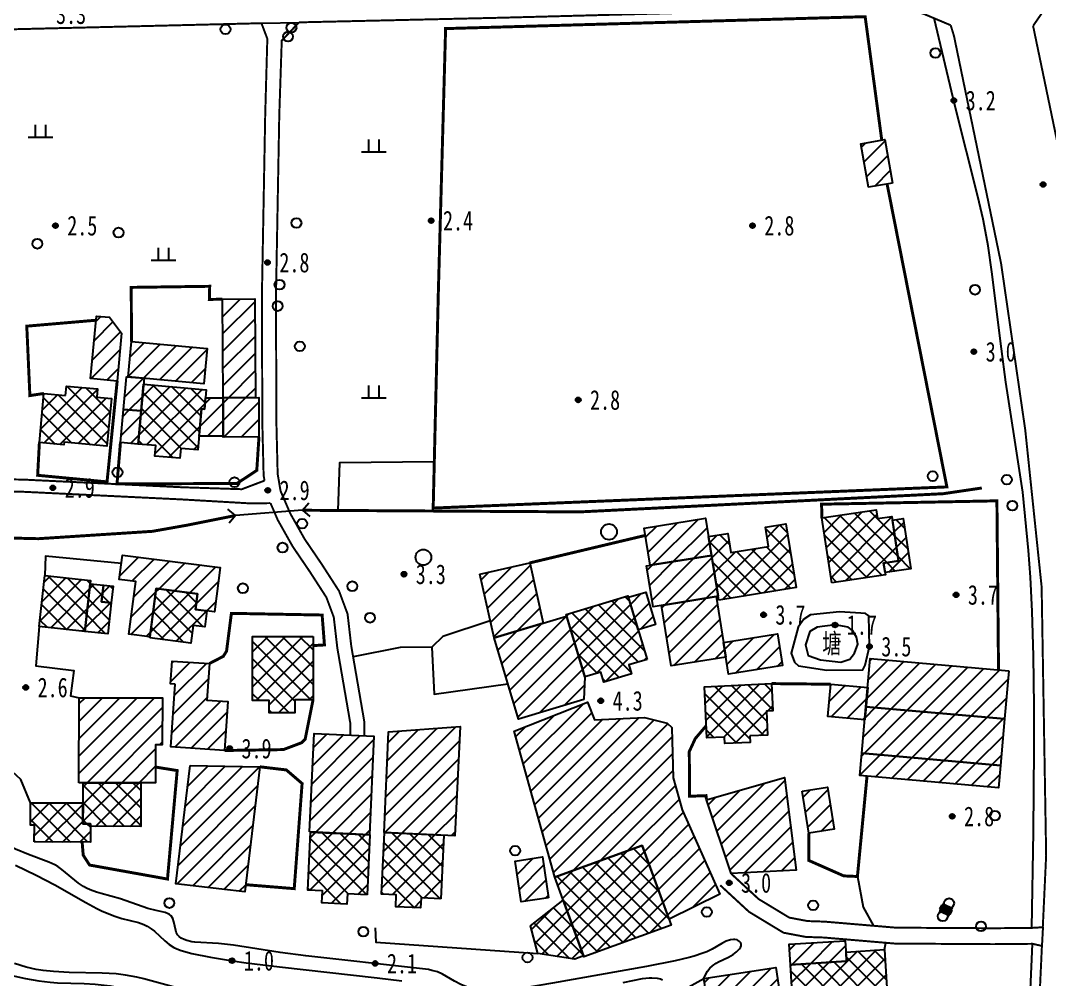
# Model space of a CAD drawing. Header units: metres. Extents: x 494039 to 619385, y 3351420 to 3402703.
# Drawn here: x 588148 to 588357.1, y 3393330.7 to 3393525.6 of the extents above; entities that cross this region are included whole.
import ezdxf
from ezdxf.enums import TextEntityAlignment as Align

# ---------------------------------------------------------------- set-up
doc = ezdxf.new("R2010")
doc.units = ezdxf.units.M
for name, pattern in [('2180', [0]), ('2430', [0]), ('2450', [0]), ('4410a', [0]), ('8521', [0]), ('9610', [0])]:
    doc.linetypes.add(name, pattern=pattern)
for name, color, linetype in [('210100', 130, 'Continuous'), ('220200', 130, 'Continuous'), ('220900', 130, '2180'), ('230102', 141, 'Continuous'), ('310300', 8, 'Continuous'), ('310500', 8, 'Continuous'), ('380201', 8, '2430'), ('380202', 8, '2450'), ('420500', 8, 'Continuous'), ('440100', 8, 'Continuous'), ('510301', 8, 'Continuous'), ('510402', 8, 'Continuous'), ('720100', 8, 'Continuous'), ('760201', 8, '8521'), ('810100', 8, '9610'), ('810302', 8, 'Continuous'), ('810501', 8, 'Continuous')]:
    doc.layers.add(name, color=color, linetype=linetype)
pattern_1 = [(45, (0, 0), (-1.767766953, 1.767766953), []), (135, (0, 0), (-1.767766953, -1.767766953), [])]
pattern_2 = [(45, (0, 0), (-1.767766953, 1.767766953), [])]

# ---------------------------------------------------------------- blocks, each defined once
blk = doc.blocks.new('gc170')
at = {"linetype": 'Continuous'}
blk.add_circle((0, 0), 0.5, dxfattribs=at)
blk = doc.blocks.new('p_point')
for radius in [0.25, 0.2, 0.15, 0.1, 0.05]:
    blk.add_circle((0, 0), radius)
blk.add_point((0, 0))
blk = doc.blocks.new('v1')
blk.add_circle((0, 0), 0.8)
blk = doc.blocks.new('vm')
at = {"linetype": 'Continuous'}
for p, q in [((-0.5, 0), (-0.5, 1.3)), ((0.5, 1.3), (0.5, 0)), ((1.25, 0), (-1.25, 0))]:
    blk.add_line(p, q, dxfattribs=at)
blk = doc.blocks.new('1-3&1-4')
at = {"layer": '310300', "linetype": 'Continuous'}
h = blk.add_hatch(dxfattribs=at)
h.set_pattern_fill('ANSI31', color=8, scale=20, style=0)
h.set_pattern_definition(pattern_2)
h.paths.add_polyline_path([(588325.2014, 3393492.6193), (588320.3168, 3393491.7472), (588318.7413, 3393500.5712), (588323.6259, 3393501.4433)])
h = blk.add_hatch(dxfattribs=at)
h.set_pattern_fill('ANSI31', color=8, scale=20, style=0)
h.set_pattern_definition(pattern_2)
h.paths.add_polyline_path([(588189.1118, 3393448.9751), (588188.9816, 3393469.0084), (588195.5635, 3393469.0512), (588195.6937, 3393449.0178)])
h = blk.add_hatch(dxfattribs=at)
h.set_pattern_fill('ANSI31', color=8, scale=20, style=0)
h.set_pattern_definition(pattern_2)
h.paths.add_polyline_path([(588167.5885, 3393452.3773), (588162.1892, 3393452.8807), (588163.3729, 3393465.5754), (588166.0104, 3393465.3294), (588168.4976, 3393462.1266)])
h = blk.add_hatch(dxfattribs=at)
h.set_pattern_fill('ANSI31', color=8, scale=20, style=0)
h.set_pattern_definition(pattern_2)
h.paths.add_polyline_path([(588169.8531, 3393453.2216), (588170.4977, 3393460.3764), (588185.8824, 3393458.9904), (588185.2378, 3393451.8356)])
h = blk.add_hatch(dxfattribs=at)
h.set_pattern_fill('ANSI31', color=8, scale=20, style=0)
h.set_pattern_definition(pattern_2)
h.paths.add_polyline_path([(588172.4592, 3393446.2892), (588168.862, 3393446.6133), (588169.4605, 3393453.2569), (588173.0577, 3393452.9329)])
h = blk.add_hatch(dxfattribs=at)
h.set_pattern_fill('ANSI31', color=8, scale=20, style=0)
h.set_pattern_definition(pattern_2)
h.paths.add_polyline_path([(588189.1625, 3393441.1798), (588184.2457, 3393441.1478), (588184.7461, 3393446.7021), (588185.3209, 3393446.6504), (588185.5282, 3393448.9518), (588189.1118, 3393448.9751)])
h = blk.add_hatch(dxfattribs=at)
h.set_pattern_fill('ANSI31', color=8, scale=20, style=0)
h.set_pattern_definition(pattern_2)
h.paths.add_polyline_path([(588196.4171, 3393441.0109), (588189.1639, 3393440.9637), (588189.1118, 3393448.9751), (588196.365, 3393449.0222)])
h = blk.add_hatch(dxfattribs=at)
h.set_pattern_fill('ANSI31', color=8, scale=20, style=0)
h.set_pattern_definition(pattern_2)
h.paths.add_polyline_path([(588171.853, 3393439.5602), (588168.2558, 3393439.8843), (588168.862, 3393446.6133), (588172.4592, 3393446.2892)])
h = blk.add_hatch(dxfattribs=at)
h.set_pattern_fill('ANSI31', color=8, scale=20, style=0)
h.set_pattern_definition(pattern_2)
h.paths.add_polyline_path([(588275.9409, 3393414.9163), (588274.725, 3393422.4947), (588287.2106, 3393424.4978), (588288.4264, 3393416.9194)])
h = blk.add_hatch(dxfattribs=at)
h.set_pattern_fill('ANSI31', color=8, scale=20, style=0)
h.set_pattern_definition(pattern_2)
h.paths.add_polyline_path([(588174.2468, 3393400.3684), (588169.9859, 3393400.9145), (588171.3551, 3393411.5958), (588168.0249, 3393412.0226), (588168.6637, 3393417.0056), (588188.5175, 3393414.4607), (588187.3647, 3393405.4673), (588183.5297, 3393405.9589), (588183.9336, 3393409.1096), (588175.5057, 3393410.1899)])
h = blk.add_hatch(dxfattribs=at)
h.set_pattern_fill('ANSI31', color=8, scale=20, style=0)
h.set_pattern_definition(pattern_2)
h.paths.add_polyline_path([(588289.7579, 3393408.6203), (588276.5508, 3393406.5014), (588275.2193, 3393414.8006), (588288.4264, 3393416.9194)])
h = blk.add_hatch(dxfattribs=at)
h.set_pattern_fill('ANSI31', color=8, scale=20, style=0)
h.set_pattern_definition(pattern_2)
h.paths.add_polyline_path([(588241.3209, 3393413.1442), (588251.4533, 3393415.4028), (588254.1829, 3393403.1577), (588244.2165, 3393400.1543)])
h = blk.add_hatch(dxfattribs=at)
h.set_pattern_fill('ANSI31', color=8, scale=20, style=0)
h.set_pattern_definition(pattern_2)
h.paths.add_polyline_path([(588271.5071, 3393408.4211), (588275.0431, 3393409.4866), (588277.0314, 3393402.8886), (588273.4954, 3393401.8231)])
h = blk.add_hatch(dxfattribs=at)
h.set_pattern_fill('ANSI31', color=8, scale=20, style=0)
h.set_pattern_definition(pattern_2)
h.paths.add_polyline_path([(588289.348, 3393408.5545), (588291.3195, 3393396.2659), (588280.2238, 3393394.4857), (588278.2523, 3393406.7744)])
h = blk.add_hatch(dxfattribs=at)
h.set_pattern_fill('ANSI31', color=8, scale=20, style=0)
h.set_pattern_definition(pattern_2)
h.paths.add_polyline_path([(588262.4401, 3393387.6624), (588249.1847, 3393383.6679), (588244.2165, 3393400.1543), (588258.942, 3393404.5919), (588262.6614, 3393392.2493)])
h = blk.add_hatch(dxfattribs=at)
h.set_pattern_fill('ANSI31', color=8, scale=20, style=0)
h.set_pattern_definition(pattern_2)
h.paths.add_polyline_path([(588290.8443, 3393399.2278), (588301.8047, 3393400.9862), (588302.8415, 3393394.5237), (588291.8811, 3393392.7653)])
h = blk.add_hatch(dxfattribs=at)
h.set_pattern_fill('ANSI31', color=8, scale=20, style=0)
h.set_pattern_definition(pattern_2)
h.paths.add_polyline_path([(588179.3553, 3393390.7335), (588178.4247, 3393390.7964), (588178.7404, 3393395.4662), (588186.3455, 3393394.952), (588185.8432, 3393387.5222), (588190.1006, 3393387.2344), (588189.4275, 3393377.2783), (588178.4957, 3393378.0173)])
h = blk.add_hatch(dxfattribs=at)
h.set_pattern_fill('ANSI31', color=8, scale=20, style=0)
h.set_pattern_definition(pattern_2)
h.paths.add_polyline_path([(588348.8486, 3393393.504), (588347.9928, 3393383.7197), (588319.8209, 3393386.1839), (588320.6767, 3393395.9682)])
h = blk.add_hatch(dxfattribs=at)
h.set_pattern_fill('ANSI31', color=8, scale=20, style=0)
h.set_pattern_definition(pattern_2)
h.paths.add_polyline_path([(588319.5898, 3393383.5413), (588312.0754, 3393384.1986), (588312.6481, 3393390.7458), (588320.1624, 3393390.0885)])
h = blk.add_hatch(dxfattribs=at)
h.set_pattern_fill('ANSI31', color=8, scale=20, style=0)
h.set_pattern_definition(pattern_2)
h.paths.add_polyline_path([(588159.8213, 3393370.7381), (588159.8656, 3393388.0066), (588176.7796, 3393387.9632), (588176.7552, 3393378.4257), (588175.4115, 3393378.4291), (588175.3916, 3393370.6981)])
h = blk.add_hatch(dxfattribs=at)
h.set_pattern_fill('ANSI31', color=8, scale=20, style=0)
h.set_pattern_definition(pattern_2)
h.paths.add_polyline_path([(588279.786, 3393343.0021), (588274.318, 3393357.9903), (588256.5805, 3393351.5193), (588248.2977, 3393381.2192), (588263.23, 3393387.0854), (588264.624, 3393383.5369), (588274.7695, 3393383.9703), (588279.4084, 3393382.8265), (588280.342, 3393381.9418), (588280.419, 3393379.2254), (588280.5926, 3393371.7059), (588282.4171, 3393365.227), (588290.1231, 3393348.0841)])
h = blk.add_hatch(dxfattribs=at)
h.set_pattern_fill('ANSI31', color=8, scale=20, style=0)
h.set_pattern_definition(pattern_2)
h.paths.add_polyline_path([(588347.9928, 3393383.7197), (588347.1636, 3393374.2397), (588318.9917, 3393376.7039), (588319.8209, 3393386.1839)])
h = blk.add_hatch(dxfattribs=at)
h.set_pattern_fill('ANSI31', color=8, scale=20, style=0)
h.set_pattern_definition(pattern_2)
h.paths.add_polyline_path([(588206.6883, 3393360.722), (588207.6068, 3393380.7262), (588219.7835, 3393380.1671), (588218.865, 3393360.163)])
h = blk.add_hatch(dxfattribs=at)
h.set_pattern_fill('ANSI31', color=8, scale=20, style=0)
h.set_pattern_definition(pattern_2)
h.paths.add_polyline_path([(588221.8355, 3393360.6043), (588222.7766, 3393381.1017), (588237.2854, 3393382.1309), (588236.2665, 3393359.9417)])
h = blk.add_hatch(dxfattribs=at)
h.set_pattern_fill('ANSI31', color=8, scale=20, style=0)
h.set_pattern_definition(pattern_2)
h.paths.add_polyline_path([(588347.1636, 3393374.2397), (588346.7671, 3393369.707), (588318.5952, 3393372.1713), (588318.9917, 3393376.7039)])
h = blk.add_hatch(dxfattribs=at)
h.set_pattern_fill('ANSI31', color=8, scale=20, style=0)
h.set_pattern_definition(pattern_2)
h.paths.add_polyline_path([(588182.3965, 3393374.2267), (588196.6154, 3393373.9615), (588193.5655, 3393348.5254), (588179.5168, 3393350.2099)])
h = blk.add_hatch(dxfattribs=at)
h.set_pattern_fill('ANSI31', color=8, scale=20, style=0)
h.set_pattern_definition(pattern_2)
h.paths.add_polyline_path([(588287.3992, 3393367.2793), (588303.2762, 3393371.8095), (588305.656, 3393352.9575), (588292.3935, 3393352.2529)])
h = blk.add_hatch(dxfattribs=at)
h.set_pattern_fill('ANSI31', color=8, scale=20, style=0)
h.set_pattern_definition(pattern_2)
h.paths.add_polyline_path([(588306.8493, 3393369.0386), (588311.989, 3393369.8414), (588313.3289, 3393361.2624), (588308.1892, 3393360.4596)])
h = blk.add_hatch(dxfattribs=at)
h.set_pattern_fill('ANSI31', color=8, scale=20, style=0)
h.set_pattern_definition(pattern_2)
h.paths.add_polyline_path([(588255.2859, 3393347.3449), (588249.7392, 3393346.5101), (588248.4896, 3393354.8132), (588254.0363, 3393355.648)])
h = blk.add_hatch(dxfattribs=at)
h.set_pattern_fill('ANSI31', color=8, scale=20, style=0)
h.set_pattern_definition(pattern_2)
h.paths.add_polyline_path([(588304.4568, 3393333.7458), (588304.1914, 3393337.8887), (588315.6214, 3393338.6209), (588315.8868, 3393334.478)])
h = blk.add_hatch(dxfattribs=at)
h.set_pattern_fill('ANSI31', color=8, scale=20, style=0)
h.set_pattern_definition(pattern_2)
h.paths.add_polyline_path([(588286.9783, 3393317.888), (588285.4481, 3393328.0749), (588287.2726, 3393328.3489), (588286.8811, 3393330.9551), (588301.5083, 3393333.1524), (588302.5795, 3393326.0215), (588292.8973, 3393324.5671), (588293.7479, 3393318.9049)])
at = {"layer": '310500', "linetype": 'Continuous'}
h = blk.add_hatch(dxfattribs=at)
h.set_pattern_fill('ANSI37', color=8, scale=20, style=0)
h.set_pattern_definition(pattern_1)
h.paths.add_polyline_path([(588157.1106, 3393449.4355), (588157.2898, 3393451.357), (588163.5845, 3393450.77), (588163.4263, 3393449.0734), (588166.4019, 3393448.796), (588165.4997, 3393439.1203), (588156.7904, 3393439.9324), (588156.7415, 3393439.409), (588151.7748, 3393439.8721), (588152.7048, 3393449.8464)])
h = blk.add_hatch(dxfattribs=at)
h.set_pattern_fill('ANSI37', color=8, scale=20, style=0)
h.set_pattern_definition(pattern_1)
h.paths.add_polyline_path([(588180.5423, 3393438.6832), (588180.3608, 3393436.6682), (588175.2263, 3393437.1307), (588175.4162, 3393439.2392), (588171.853, 3393439.5602), (588172.9513, 3393451.7515), (588185.6772, 3393450.605), (588185.3209, 3393446.6504), (588184.7461, 3393446.7021), (588183.9957, 3393438.3721)])
h = blk.add_hatch(dxfattribs=at)
h.set_pattern_fill('ANSI37', color=8, scale=20, style=0)
h.set_pattern_definition(pattern_1)
h.paths.add_polyline_path([(588312.8696, 3393411.3657), (588310.8739, 3393424.5454), (588321.9099, 3393426.2165), (588322.1803, 3393424.4304), (588325.0946, 3393424.8716), (588326.4622, 3393415.8401), (588323.4115, 3393415.3781), (588323.7692, 3393413.0162)])
h = blk.add_hatch(dxfattribs=at)
h.set_pattern_fill('ANSI37', color=8, scale=20, style=0)
h.set_pattern_definition(pattern_1)
h.paths.add_polyline_path([(588289.8802, 3393407.8579), (588287.8079, 3393420.7747), (588291.7538, 3393421.4077), (588292.3737, 3393417.5438), (588299.9946, 3393418.7664), (588299.3656, 3393422.6869), (588303.514, 3393423.3525), (588305.5954, 3393410.3791)])
h = blk.add_hatch(dxfattribs=at)
h.set_pattern_fill('ANSI37', color=8, scale=20, style=0)
h.set_pattern_definition(pattern_1)
h.paths.add_polyline_path([(588325.2158, 3393424.0714), (588327.3902, 3393424.4006), (588328.9316, 3393414.2211), (588323.7065, 3393413.4299), (588323.4115, 3393415.3781), (588326.4622, 3393415.8401)])
h = blk.add_hatch(dxfattribs=at)
h.set_pattern_fill('ANSI37', color=8, scale=20, style=0)
h.set_pattern_definition(pattern_1)
h.paths.add_polyline_path([(588152.8678, 3393412.8262), (588162.1573, 3393411.811), (588161.0284, 3393401.4809), (588151.7389, 3393402.4961)])
h = blk.add_hatch(dxfattribs=at)
h.set_pattern_fill('ANSI37', color=8, scale=20, style=0)
h.set_pattern_definition(pattern_1)
h.paths.add_polyline_path([(588162.0887, 3393411.1829), (588164.7891, 3393410.8878), (588164.42, 3393407.5107), (588166.3835, 3393407.2961), (588165.6923, 3393400.9712), (588161.0284, 3393401.4809)])
h = blk.add_hatch(dxfattribs=at)
h.set_pattern_fill('ANSI37', color=8, scale=20, style=0)
h.set_pattern_definition(pattern_1)
h.paths.add_polyline_path([(588164.7891, 3393410.8878), (588166.7526, 3393410.6732), (588166.3835, 3393407.2961), (588164.42, 3393407.5107)])
h = blk.add_hatch(dxfattribs=at)
h.set_pattern_fill('ANSI37', color=8, scale=20, style=0)
h.set_pattern_definition(pattern_1)
h.paths.add_polyline_path([(588174.2235, 3393400.1868), (588175.5057, 3393410.1899), (588183.9336, 3393409.1096), (588183.5297, 3393405.9589), (588185.8114, 3393405.6664), (588185.3912, 3393402.3883), (588183.0392, 3393402.6898), (588182.581, 3393399.1155)])
h = blk.add_hatch(dxfattribs=at)
h.set_pattern_fill('ANSI37', color=8, scale=20, style=0)
h.set_pattern_definition(pattern_1)
h.paths.add_polyline_path([(588275.3152, 3393395.7842), (588271.5925, 3393394.6623), (588272.133, 3393392.8686), (588266.5331, 3393391.1811), (588265.9156, 3393393.23), (588262.6614, 3393392.2493), (588258.8454, 3393404.9124), (588271.4223, 3393408.7025)])
h = blk.add_hatch(dxfattribs=at)
h.set_pattern_fill('ANSI37', color=8, scale=20, style=0)
h.set_pattern_definition(pattern_1)
h.paths.add_polyline_path([(588207.4027, 3393400.4711), (588207.4003, 3393387.5624), (588203.6745, 3393387.5631), (588203.674, 3393384.9109), (588198.4873, 3393384.9119), (588198.4878, 3393387.4321), (588195.111, 3393387.4328), (588195.1135, 3393400.4735)])
h = blk.add_hatch(dxfattribs=at)
h.set_pattern_fill('ANSI37', color=8, scale=20, style=0)
h.set_pattern_definition(pattern_1)
h.paths.add_polyline_path([(588296.1828, 3393380.2428), (588296.2464, 3393378.9213), (588291.1362, 3393378.6753), (588291.0726, 3393379.9968), (588287.4839, 3393379.8241), (588286.9837, 3393390.2189), (588300.6406, 3393390.8762), (588300.9063, 3393385.355), (588299.5771, 3393385.291), (588299.8116, 3393380.4174)])
h = blk.add_hatch(dxfattribs=at)
h.set_pattern_fill('ANSI37', color=8, scale=20, style=0)
h.set_pattern_definition(pattern_1)
h.paths.add_polyline_path([(588160.6533, 3393370.7359), (588172.3956, 3393370.7058), (588172.3728, 3393361.8398), (588162.1598, 3393361.866), (588162.1611, 3393362.3816), (588160.6319, 3393362.3855)])
h = blk.add_hatch(dxfattribs=at)
h.set_pattern_fill('ANSI37', color=8, scale=20, style=0)
h.set_pattern_definition(pattern_1)
h.paths.add_polyline_path([(588150.7476, 3393358.6865), (588150.7563, 3393362.0729), (588149.943, 3393362.075), (588149.9547, 3393366.6411), (588160.6427, 3393366.6137), (588160.6319, 3393362.3855), (588162.1611, 3393362.3816), (588162.1515, 3393358.6572)])
h = blk.add_hatch(dxfattribs=at)
h.set_pattern_fill('ANSI37', color=8, scale=20, style=0)
h.set_pattern_definition(pattern_1)
h.paths.add_polyline_path([(588218.3808, 3393347.935), (588214.3835, 3393348.1185), (588214.2897, 3393346.0758), (588209.2269, 3393346.3082), (588209.3397, 3393348.7658), (588206.3535, 3393348.9029), (588206.8957, 3393360.7125), (588218.9421, 3393360.1594)])
h = blk.add_hatch(dxfattribs=at)
h.set_pattern_fill('ANSI37', color=8, scale=20, style=0)
h.set_pattern_definition(pattern_1)
h.paths.add_polyline_path([(588233.3736, 3393347.1305), (588229.3764, 3393347.314), (588229.2826, 3393345.2712), (588224.2197, 3393345.5037), (588224.3326, 3393347.9613), (588221.3463, 3393348.0984), (588221.9203, 3393360.6004), (588233.9667, 3393360.0473)])
h = blk.add_hatch(dxfattribs=at)
h.set_pattern_fill('ANSI37', color=8, scale=20, style=0)
h.set_pattern_definition(pattern_1)
h.paths.add_polyline_path([(588274.318, 3393357.9903), (588280.2245, 3393341.8003), (588262.4869, 3393335.3293), (588256.5805, 3393351.5193)])
h = blk.add_hatch(dxfattribs=at)
h.set_pattern_fill('ANSI37', color=8, scale=20, style=0)
h.set_pattern_definition(pattern_1)
h.paths.add_polyline_path([(588262.417, 3393335.5209), (588260.6017, 3393334.8586), (588253.1133, 3393336.0015), (588251.6065, 3393341.6348), (588258.2899, 3393346.8336)])
h = blk.add_hatch(dxfattribs=at)
h.set_pattern_fill('ANSI37', color=8, scale=20, style=0)
h.set_pattern_definition(pattern_1)
h.paths.add_polyline_path([(588313.5705, 3393321.0052), (588313.4755, 3393322.4885), (588309.7393, 3393322.2492), (588309.8431, 3393320.6298), (588305.3156, 3393320.3398), (588304.4568, 3393333.7458), (588315.8868, 3393334.478), (588315.7691, 3393336.3158), (588323.5697, 3393336.8155), (588324.4228, 3393323.4968), (588318.6696, 3393323.1282), (588318.7842, 3393321.3391)])
at = {"layer": '210100', "color": 141, "linetype": 'Continuous', "flags": 128}
for points in [[(588146.9098, 3393354.0016), (588151.1264, 3393351.9499), (588154.9104, 3393349.9636), (588161.1866, 3393346.3688), (588163.4797, 3393345.1614), (588164.556, 3393344.6445), (588167.1273, 3393343.5906), (588168.549, 3393343.1462), (588171.891, 3393342.2974), (588172.9909, 3393341.8961), (588173.6618, 3393341.5692), (588174.5259, 3393341.0355), (588175.1924, 3393340.5303), (588177.2572, 3393338.6054), (588178.1772, 3393337.8293), (588179.0772, 3393337.2539), (588180.0273, 3393336.8183), (588180.6078, 3393336.6084), (588182.7666, 3393336.0281), (588186.5734, 3393335.2571), (588191.0556, 3393334.5269), (588193.8104, 3393334.1354), (588200.5642, 3393333.2882), (588220.4561, 3393331.1036), (588225.434, 3393330.4392)], [(588270.4509, 3393330.0898), (588274.3955, 3393330.9157), (588275.7423, 3393331.0772), (588276.3167, 3393331.0922), (588277.3742, 3393331.0136), (588278.0667, 3393330.8568), (588278.4636, 3393330.6556)], [(588180.4509, 3393328.8202), (588173.01, 3393330.8519), (588171.6071, 3393331.1822), (588169.2526, 3393331.6333), (588167.3774, 3393331.8687), (588164.5517, 3393332.0526), (588157.7962, 3393332.187), (588154.6159, 3393332.3342), (588152.5186, 3393332.5481), (588151.136, 3393332.7704), (588149.0704, 3393333.252), (588146.7408, 3393333.9646)]]:
    blk.add_lwpolyline(points, dxfattribs=at)
at = {"layer": '220200', "color": 141, "linetype": 'Continuous', "const_width": 0.6, "flags": 128}
for points in [[(588343.3689, 3393430.6334), (588335.552, 3393429.475), (588261.7027, 3393425.776), (588205.2543, 3393426.1085)], [(588191.6321, 3393425.0354), (588181.5726, 3393423.0329), (588174.7523, 3393421.8255), (588151.5494, 3393420.3248), (588140.9931, 3393420.5811)]]:
    blk.add_lwpolyline(points, dxfattribs=at)
at = {"layer": '220900', "color": 141, "linetype": 'Continuous'}
for p, q in [((588205.2543, 3393426.1085), (588206.5531, 3393427.6294)), ((588191.6321, 3393425.0354), (588190.1112, 3393426.3342)), ((588191.6321, 3393425.0354), (588190.3333, 3393423.5145)), ((588205.2543, 3393426.1085), (588206.7752, 3393424.8097))]:
    blk.add_line(p, q, dxfattribs=at)
at = {"layer": '220900', "color": 141, "linetype": '2180', "flags": 128}
blk.add_lwpolyline([(588205.2543, 3393426.1085), (588191.6321, 3393425.0354)], dxfattribs=at)
at = {"layer": '230102', "color": 141, "linetype": 'Continuous', "flags": 128}
blk.add_lwpolyline([(588313.5248, 3393402.7948), (588309.9119, 3393402.3452), (588308.3725, 3393401.4573), (588307.5421, 3393398.7622), (588308.0339, 3393396.5964), (588310.583, 3393395.735), (588314.7201, 3393395.2357), (588316.564, 3393395.8081), (588317.4893, 3393397.0821), (588318.1391, 3393398.9008), (588317.8998, 3393400.2889), (588317.0503, 3393401.6897), (588316.2203, 3393402.3357)], close=True, dxfattribs=at)
at = {"layer": '310300', "color": 8, "linetype": 'Continuous', "flags": 128}
for points, elevation in [([(588325.2014, 3393492.6193), (588320.3168, 3393491.7472), (588318.7413, 3393500.5712), (588323.6259, 3393501.4433)], 7.0776), ([(588189.1118, 3393448.9751), (588188.9816, 3393469.0084), (588195.5635, 3393469.0512), (588195.6937, 3393449.0178)], 6.3679), ([(588167.5885, 3393452.3773), (588162.1892, 3393452.8807), (588163.3729, 3393465.5754), (588166.0104, 3393465.3294), (588168.4976, 3393462.1266)], 6.2786), ([(588189.1625, 3393441.1798), (588184.2457, 3393441.1478), (588184.7461, 3393446.7021), (588185.3209, 3393446.6504), (588185.5282, 3393448.9518), (588189.1118, 3393448.9751)], 6.3679), ([(588171.853, 3393439.5602), (588168.2558, 3393439.8843), (588168.862, 3393446.6133), (588172.4592, 3393446.2892)], 7.112), ([(588275.9409, 3393414.9163), (588274.725, 3393422.4947), (588287.2106, 3393424.4978), (588288.4264, 3393416.9194)], 8.5882), ([(588289.7579, 3393408.6203), (588276.5508, 3393406.5014), (588275.2193, 3393414.8006), (588288.4264, 3393416.9194)], 8.5882), ([(588348.8486, 3393393.504), (588347.9928, 3393383.7197), (588319.8209, 3393386.1839), (588320.6767, 3393395.9682)], 7.1953), ([(588319.5898, 3393383.5413), (588312.0754, 3393384.1986), (588312.6481, 3393390.7458), (588320.1624, 3393390.0885)], 6.4095), ([(588159.8213, 3393370.7381), (588159.8656, 3393388.0066), (588176.7796, 3393387.9632), (588176.7552, 3393378.4257), (588175.4115, 3393378.4291), (588175.3916, 3393370.6981)], 6.9989), ([(588206.6883, 3393360.722), (588207.6068, 3393380.7262), (588219.7835, 3393380.1671), (588218.865, 3393360.163)], 6.9334), ([(588221.8355, 3393360.6043), (588222.7766, 3393381.1017), (588237.2854, 3393382.1309), (588236.2665, 3393359.9417)], 6.9334), ([(588306.8493, 3393369.0386), (588311.989, 3393369.8414), (588313.3289, 3393361.2624), (588308.1892, 3393360.4596)], 5.7309), ([(588304.4568, 3393333.7458), (588304.1914, 3393337.8887), (588315.6214, 3393338.6209), (588315.8868, 3393334.478)], 6.0947)]:
    blk.add_lwpolyline(points, close=True, dxfattribs=dict(at, elevation=elevation))
for points in [[(588169.8531, 3393453.2216), (588170.4977, 3393460.3764), (588185.8824, 3393458.9904), (588185.2378, 3393451.8356)], [(588172.4592, 3393446.2892), (588168.862, 3393446.6133), (588169.4605, 3393453.2569), (588173.0577, 3393452.9329)], [(588196.4171, 3393441.0109), (588189.1639, 3393440.9637), (588189.1118, 3393448.9751), (588196.365, 3393449.0222)], [(588174.2468, 3393400.3684), (588169.9859, 3393400.9145), (588171.3551, 3393411.5958), (588168.0249, 3393412.0226), (588168.6637, 3393417.0056), (588188.5175, 3393414.4607), (588187.3647, 3393405.4673), (588183.5297, 3393405.9589), (588183.9336, 3393409.1096), (588175.5057, 3393410.1899)], [(588241.3209, 3393413.1442), (588251.4533, 3393415.4028), (588254.1829, 3393403.1577), (588244.2165, 3393400.1543)], [(588271.5071, 3393408.4211), (588275.0431, 3393409.4866), (588277.0314, 3393402.8886), (588273.4954, 3393401.8231)], [(588289.348, 3393408.5545), (588291.3195, 3393396.2659), (588280.2238, 3393394.4857), (588278.2523, 3393406.7744)], [(588262.4401, 3393387.6624), (588249.1847, 3393383.6679), (588244.2165, 3393400.1543), (588258.942, 3393404.5919), (588262.6614, 3393392.2493)], [(588290.8443, 3393399.2278), (588301.8047, 3393400.9862), (588302.8415, 3393394.5237), (588291.8811, 3393392.7653)], [(588179.3553, 3393390.7335), (588178.4247, 3393390.7964), (588178.7404, 3393395.4662), (588186.3455, 3393394.952), (588185.8432, 3393387.5222), (588190.1006, 3393387.2344), (588189.4275, 3393377.2783), (588178.4957, 3393378.0173)], [(588279.786, 3393343.0021), (588274.318, 3393357.9903), (588256.5805, 3393351.5193), (588248.2977, 3393381.2192), (588263.23, 3393387.0854), (588264.624, 3393383.5369), (588274.7695, 3393383.9703), (588279.4084, 3393382.8265), (588280.342, 3393381.9418), (588280.419, 3393379.2254), (588280.5926, 3393371.7059), (588282.4171, 3393365.227), (588290.1231, 3393348.0841)], [(588347.9928, 3393383.7197), (588347.1636, 3393374.2397), (588318.9917, 3393376.7039), (588319.8209, 3393386.1839)], [(588347.1636, 3393374.2397), (588346.7671, 3393369.707), (588318.5952, 3393372.1713), (588318.9917, 3393376.7039)], [(588182.3965, 3393374.2267), (588196.6154, 3393373.9615), (588193.5655, 3393348.5254), (588179.5168, 3393350.2099)], [(588287.3992, 3393367.2793), (588303.2762, 3393371.8095), (588305.656, 3393352.9575), (588292.3935, 3393352.2529)], [(588255.2859, 3393347.3449), (588249.7392, 3393346.5101), (588248.4896, 3393354.8132), (588254.0363, 3393355.648)], [(588286.9783, 3393317.888), (588285.4481, 3393328.0749), (588287.2726, 3393328.3489), (588286.8811, 3393330.9551), (588301.5083, 3393333.1524), (588302.5795, 3393326.0215), (588292.8973, 3393324.5671), (588293.7479, 3393318.9049)]]:
    blk.add_lwpolyline(points, close=True, dxfattribs=at)
at = {"layer": '310500', "color": 8, "linetype": 'Continuous', "flags": 128}
for points, elevation in [([(588157.1106, 3393449.4355), (588157.2898, 3393451.357), (588163.5845, 3393450.77), (588163.4263, 3393449.0734), (588166.4019, 3393448.796), (588165.4997, 3393439.1203), (588156.7904, 3393439.9324), (588156.7415, 3393439.409), (588151.7748, 3393439.8721), (588152.7048, 3393449.8464)], 11.5582), ([(588164.7891, 3393410.8878), (588166.7526, 3393410.6732), (588166.3835, 3393407.2961), (588164.42, 3393407.5107)], 11.0358), ([(588296.1828, 3393380.2428), (588296.2464, 3393378.9213), (588291.1362, 3393378.6753), (588291.0726, 3393379.9968), (588287.4839, 3393379.8241), (588286.9837, 3393390.2189), (588300.6406, 3393390.8762), (588300.9063, 3393385.355), (588299.5771, 3393385.291), (588299.8116, 3393380.4174)], 12.3528), ([(588160.6533, 3393370.7359), (588172.3956, 3393370.7058), (588172.3728, 3393361.8398), (588162.1598, 3393361.866), (588162.1611, 3393362.3816), (588160.6319, 3393362.3855)], 11.762), ([(588150.7476, 3393358.6865), (588150.7563, 3393362.0729), (588149.943, 3393362.075), (588149.9547, 3393366.6411), (588160.6427, 3393366.6137), (588160.6319, 3393362.3855), (588162.1611, 3393362.3816), (588162.1515, 3393358.6572)], 13.1193), ([(588218.3808, 3393347.935), (588214.3835, 3393348.1185), (588214.2897, 3393346.0758), (588209.2269, 3393346.3082), (588209.3397, 3393348.7658), (588206.3535, 3393348.9029), (588206.8957, 3393360.7125), (588218.9421, 3393360.1594)], 14.7414), ([(588233.3736, 3393347.1305), (588229.3764, 3393347.314), (588229.2826, 3393345.2712), (588224.2197, 3393345.5037), (588224.3326, 3393347.9613), (588221.3463, 3393348.0984), (588221.9203, 3393360.6004), (588233.9667, 3393360.0473)], 14.7414), ([(588274.318, 3393357.9903), (588280.2245, 3393341.8003), (588262.4869, 3393335.3293), (588256.5805, 3393351.5193)], 12.8216), ([(588313.5705, 3393321.0052), (588313.4755, 3393322.4885), (588309.7393, 3393322.2492), (588309.8431, 3393320.6298), (588305.3156, 3393320.3398), (588304.4568, 3393333.7458), (588315.8868, 3393334.478), (588315.7691, 3393336.3158), (588323.5697, 3393336.8155), (588324.4228, 3393323.4968), (588318.6696, 3393323.1282), (588318.7842, 3393321.3391)], 8.2652)]:
    blk.add_lwpolyline(points, close=True, dxfattribs=dict(at, elevation=elevation))
for points in [[(588180.5423, 3393438.6832), (588180.3608, 3393436.6682), (588175.2263, 3393437.1307), (588175.4162, 3393439.2392), (588171.853, 3393439.5602), (588172.9513, 3393451.7515), (588185.6772, 3393450.605), (588185.3209, 3393446.6504), (588184.7461, 3393446.7021), (588183.9957, 3393438.3721)], [(588312.8696, 3393411.3657), (588310.8739, 3393424.5454), (588321.9099, 3393426.2165), (588322.1803, 3393424.4304), (588325.0946, 3393424.8716), (588326.4622, 3393415.8401), (588323.4115, 3393415.3781), (588323.7692, 3393413.0162)], [(588289.8802, 3393407.8579), (588287.8079, 3393420.7747), (588291.7538, 3393421.4077), (588292.3737, 3393417.5438), (588299.9946, 3393418.7664), (588299.3656, 3393422.6869), (588303.514, 3393423.3525), (588305.5954, 3393410.3791)], [(588325.2158, 3393424.0714), (588327.3902, 3393424.4006), (588328.9316, 3393414.2211), (588323.7065, 3393413.4299), (588323.4115, 3393415.3781), (588326.4622, 3393415.8401)], [(588152.8678, 3393412.8262), (588162.1573, 3393411.811), (588161.0284, 3393401.4809), (588151.7389, 3393402.4961)], [(588162.0887, 3393411.1829), (588164.7891, 3393410.8878), (588164.42, 3393407.5107), (588166.3835, 3393407.2961), (588165.6923, 3393400.9712), (588161.0284, 3393401.4809)], [(588174.2235, 3393400.1868), (588175.5057, 3393410.1899), (588183.9336, 3393409.1096), (588183.5297, 3393405.9589), (588185.8114, 3393405.6664), (588185.3912, 3393402.3883), (588183.0392, 3393402.6898), (588182.581, 3393399.1155)], [(588275.3152, 3393395.7842), (588271.5925, 3393394.6623), (588272.133, 3393392.8686), (588266.5331, 3393391.1811), (588265.9156, 3393393.23), (588262.6614, 3393392.2493), (588258.8454, 3393404.9124), (588271.4223, 3393408.7025)], [(588207.4027, 3393400.4711), (588207.4003, 3393387.5624), (588203.6745, 3393387.5631), (588203.674, 3393384.9109), (588198.4873, 3393384.9119), (588198.4878, 3393387.4321), (588195.111, 3393387.4328), (588195.1135, 3393400.4735)], [(588262.417, 3393335.5209), (588260.6017, 3393334.8586), (588253.1133, 3393336.0015), (588251.6065, 3393341.6348), (588258.2899, 3393346.8336)]]:
    blk.add_lwpolyline(points, close=True, dxfattribs=at)
at = {"layer": '380201', "color": 8, "linetype": '2430', "const_width": 0.6, "flags": 128}
for points in [[(588323.0283, 3393501.3366), (588319.6521, 3393526.4294), (588234.3575, 3393524.0064), (588232.8725, 3393470.0719), (588231.8339, 3393426.5545), (588336.2658, 3393430.8512), (588324.1103, 3393492.4245)], [(588151.7748, 3393439.8721), (588151.4217, 3393433.2137), (588165.5292, 3393431.8754), (588167.5885, 3393452.3773)], [(588168.2558, 3393439.8843), (588167.5552, 3393431.453), (588191.9505, 3393431.5541), (588195.9715, 3393434.2149), (588196.4171, 3393441.0109)], [(588346.7648, 3393393.6863), (588346.4377, 3393428.0219), (588310.7866, 3393427.3353), (588310.8739, 3393424.5454)], [(588160.4677, 3393358.6615), (588160.6856, 3393356.0035), (588161.9743, 3393353.9959), (588177.8169, 3393351.149), (588179.7888, 3393373.2012), (588175.3999, 3393373.9095)], [(588308.1892, 3393360.4596), (588308.2154, 3393354.9175), (588315.3046, 3393351.7895), (588318.0779, 3393351.6722), (588320.0293, 3393372.0458)]]:
    blk.add_lwpolyline(points, dxfattribs=at)
for points, elevation in [([(588188.9816, 3393469.0084), (588186.3256, 3393468.9575), (588186.4011, 3393471.629), (588170.4508, 3393471.4065), (588170.4977, 3393460.3764)], 5.5023), ([(588163.2944, 3393464.7336), (588149.2128, 3393463.5255), (588149.8422, 3393449.4141), (588152.7048, 3393449.8464)], 6.0083), ([(588274.9653, 3393420.9968), (588251.4533, 3393415.4028)], 7.0531), ([(588207.4024, 3393398.5935), (588209.7276, 3393398.7358), (588209.2562, 3393404.8124), (588190.8086, 3393405.1535), (588189.8259, 3393397.4719), (588189.1578, 3393396.4101), (588186.3455, 3393394.952)], 6.6721), ([(588312.6481, 3393390.7458), (588300.6406, 3393390.8762)], 6.1721), ([(588189.4275, 3393377.2783), (588201.3758, 3393377.461), (588205.0621, 3393378.8472), (588205.8088, 3393379.5631), (588207.4003, 3393387.5624)], 6.6721), ([(588287.3628, 3393382.342), (588285.1137, 3393379.7003), (588283.8951, 3393377.0577), (588283.9571, 3393367.977), (588287.2936, 3393368.1014), (588287.3992, 3393367.2793)], 6.1721), ([(588193.7424, 3393350.0009), (588203.5849, 3393349.1983), (588205.185, 3393370.5695), (588201.9822, 3393373.3251), (588196.6154, 3393373.9615)], 6.6721)]:
    blk.add_lwpolyline(points, dxfattribs=dict(at, elevation=elevation))
at = {"layer": '380202', "color": 8, "linetype": '2450', "flags": 128}
for points, elevation in [([(588168.4418, 3393415.2747), (588153.0073, 3393416.7937), (588152.8678, 3393412.8262)], 5.6155), ([(588151.7389, 3393402.4961), (588151.033, 3393394.4894), (588158.7606, 3393393.5214), (588158.1118, 3393388.3686), (588159.8656, 3393388.0066)], 5.5262)]:
    blk.add_lwpolyline(points, dxfattribs=dict(at, elevation=elevation))
for points in [[(588243.4369, 3393403.6517), (588233.7666, 3393400.4369), (588231.5259, 3393398.2886), (588232.0579, 3393388.7612), (588247.0272, 3393390.8273)], [(588220.041, 3393341.2464), (588220.1402, 3393338.3263), (588253.1133, 3393336.0015)]]:
    blk.add_lwpolyline(points, dxfattribs=at)
at = {"layer": '420500', "color": 8, "linetype": 'Continuous', "const_width": 0.4, "flags": 128}
for points in [[(588353.7916, 3393524.5578), (588355.8701, 3393527.5645), (588356.873, 3393528.3491), (588357.8632, 3393528.9937), (588358.881, 3393529.3297), (588368.1174, 3393529.6892), (588497.8813, 3393532.3546), (588605.3244, 3393535.0467), (588701.3745, 3393537.3427), (588721.9258, 3393537.9424), (588723.2632, 3393537.5391), (588724.4405, 3393536.7062)], [(588204.5662, 3393525.274), (588245.5834, 3393526.2129), (588310.2891, 3393527.9347), (588328.0426, 3393528.1781), (588331.5832, 3393526.9863), (588337.0429, 3393524.6864)], [(588055.3099, 3393521.1299), (588134.2029, 3393523.571), (588196.9209, 3393525.099)], [(588337.0429, 3393524.6864), (588337.7115, 3393522.5044), (588347.2854, 3393476.266), (588352.1961, 3393442.4616), (588355.5292, 3393410.5483), (588356.448, 3393355.9806), (588355.7672, 3393341.3566)], [(588371.6176, 3393363.7314), (588371.7561, 3393384.0105), (588370.6185, 3393411.3319), (588369.0556, 3393429.5991), (588365.3759, 3393461.8928), (588363.3809, 3393478.5034), (588353.7916, 3393524.5578)], [(588355.5902, 3393337.5567), (588352.5921, 3393273.7054)]]:
    blk.add_lwpolyline(points, dxfattribs=at)
at = {"layer": '440100', "color": 8, "linetype": '4410a', "const_width": 0.4, "flags": 128}
for points in [[(588196.9209, 3393525.099), (588198.1162, 3393521.9376), (588197.685, 3393506.4989), (588197.0084, 3393469.442), (588197.104, 3393443.6517), (588197.3596, 3393433.2214), (588197.5461, 3393432.1337)], [(588074.3351, 3393426.424), (588074.7825, 3393426.1426), (588076.6049, 3393425.8741), (588084.5279, 3393425.4757), (588091.9487, 3393426.0793), (588123.7914, 3393432.0614), (588134.5901, 3393432.5643), (588148.514, 3393432.3391), (588180.7815, 3393430.7813), (588192.9311, 3393430.3822), (588197.5461, 3393432.1337)], [(588198.7596, 3393427.5549), (588200.2468, 3393424.1117), (588203.2592, 3393418.7605), (588206.782, 3393413.5782), (588210.1285, 3393408.3912), (588211.6244, 3393404.3669), (588212.3455, 3393398.1083), (588214.9773, 3393382.8535), (588214.9901, 3393380.3872)], [(588292.3935, 3393352.2529), (588297.9924, 3393347.0857), (588304.2271, 3393343.3106), (588307.9371, 3393342.609), (588311.423, 3393342.4936), (588325.8792, 3393341.269), (588345.6684, 3393341.1484), (588353.5693, 3393341.2215), (588355.7672, 3393341.3566)]]:
    blk.add_lwpolyline(points, dxfattribs=at)
at = {"layer": '440100', "color": 8, "linetype": 'Continuous', "const_width": 0.4, "flags": 128}
for points in [[(588204.5662, 3393525.274), (588201.0479, 3393521.5775), (588200.5444, 3393506.4328), (588199.8687, 3393469.4212), (588199.964, 3393443.692), (588200.2138, 3393433.4997), (588200.8106, 3393430.0195), (588202.8129, 3393425.3838), (588205.6924, 3393420.2687), (588209.1667, 3393415.1577), (588212.7008, 3393409.6799), (588214.426, 3393405.0386), (588215.1776, 3393398.5155), (588217.8362, 3393383.1057), (588217.8509, 3393380.2559)], [(588072.5247, 3393424.6408), (588073.9067, 3393423.7716), (588076.3619, 3393423.4098), (588084.5662, 3393422.9973), (588092.2756, 3393423.6244), (588124.0804, 3393429.5988), (588134.6277, 3393430.09), (588148.4344, 3393429.8667), (588180.6506, 3393428.3113), (588194.6786, 3393427.5016), (588198.7596, 3393427.5549)], [(588290.2002, 3393349.8762), (588296.0386, 3393344.4881), (588303.0519, 3393340.2414), (588307.5811, 3393339.3849), (588311.2329, 3393339.2641), (588325.7326, 3393338.0358), (588345.6735, 3393337.9143), (588353.6836, 3393337.9883), (588355.5902, 3393337.5567)]]:
    blk.add_lwpolyline(points, dxfattribs=at)
at = {"layer": '510402', "color": 8, "linetype": 'Continuous'}
for p, q in [((588335.2069, 3393345.8623), (588334.794, 3393345.0182)), ((588337.3627, 3393344.8076), (588335.2069, 3393345.8623)), ((588334.794, 3393345.0182), (588336.9498, 3393343.9635)), ((588336.9498, 3393343.9635), (588337.3627, 3393344.8076))]:
    blk.add_line(p, q, dxfattribs=at)
at = {"layer": '510402', "color": 8, "linetype": 'Continuous', "const_width": 2.4, "flags": 128}
blk.add_lwpolyline([(588335.6389, 3393344.0146), (588336.5178, 3393345.8112)], dxfattribs=at)
at = {"layer": '760201', "color": 8, "linetype": '8521', "flags": 128}
for points in [[(588351.7315, 3393429.7625), (588349.92, 3393441.2163), (588348.2818, 3393452.1115), (588347.3604, 3393458.9222), (588345.4267, 3393474.5379), (588344.6328, 3393479.8808), (588344.122, 3393482.7806), (588343.6212, 3393485.2822), (588342.5914, 3393489.8476), (588337.9121, 3393508.447), (588333.6963, 3393526.0962)], [(588353.5693, 3393341.2215), (588353.8584, 3393360.753), (588354.0134, 3393377.6233), (588353.9991, 3393386.2576), (588353.8529, 3393396.5206), (588353.5785, 3393405.4967), (588353.2332, 3393412.5419), (588352.8578, 3393417.9007), (588351.7315, 3393429.7625)], [(588286.8811, 3393330.9551), (588287.1989, 3393331.6962), (588287.5929, 3393332.4294), (588288.0849, 3393333.0643), (588288.6108, 3393333.5434), (588289.3663, 3393334.0489), (588289.8499, 3393334.314), (588291.886, 3393335.2829), (588292.8293, 3393335.8168), (588293.5137, 3393336.3327), (588294.137, 3393336.9807), (588294.2913, 3393337.2042), (588294.4486, 3393337.5767), (588294.4619, 3393337.8575), (588294.3476, 3393338.173), (588294.1086, 3393338.4727), (588293.8348, 3393338.6798), (588293.6096, 3393338.7869), (588293.1434, 3393338.8847), (588292.8542, 3393338.8858), (588292.2766, 3393338.7959), (588291.4136, 3393338.5057), (588290.4984, 3393338.0411), (588288.5564, 3393336.8878), (588287.4359, 3393336.3578), (588286.6666, 3393336.0535), (588284.8896, 3393335.472), (588283.8828, 3393335.194), (588281.0228, 3393334.5212), (588275.167, 3393333.3756), (588256.1025, 3393329.9888), (588250.1017, 3393328.9954), (588247.2215, 3393328.6258), (588244.857, 3393328.4536), (588243.2741, 3393328.4537), (588241.5074, 3393328.6104), (588239.9924, 3393328.8839), (588238.6281, 3393329.2616), (588237.4342, 3393329.7325), (588236.1866, 3393330.394), (588233.7409, 3393331.807), (588232.6892, 3393332.2695), (588231.5766, 3393332.5937), (588230.8892, 3393332.7346), (588229.0211, 3393333.0021), (588205.9697, 3393335.5176), (588200.7228, 3393336.2482), (588191.2573, 3393337.7264), (588188.1959, 3393338.0813), (588183.4026, 3393338.3385), (588182.7738, 3393338.4209), (588181.7408, 3393338.6538), (588181.2073, 3393338.8399), (588180.5735, 3393339.152), (588180.1583, 3393339.468), (588179.8616, 3393339.8334), (588179.6007, 3393340.3774), (588179.4917, 3393340.719), (588179.1202, 3393342.4307), (588178.876, 3393343.1608), (588178.5429, 3393343.6677), (588178.1985, 3393343.9498), (588177.9461, 3393344.0914), (588177.3151, 3393344.3317), (588175.5194, 3393344.7384), (588173.8451, 3393345.19), (588168.285, 3393347.1379), (588164.3401, 3393348.2002), (588163.409, 3393348.4714), (588162.1134, 3393348.9334), (588161.3664, 3393349.2737), (588160.744, 3393349.6189), (588159.7367, 3393350.2969), (588156.3548, 3393353.0991), (588155.5158, 3393353.6846), (588154.9011, 3393354.0394), (588153.7183, 3393354.5977), (588149.543, 3393356.1441), (588146.9415, 3393357.2382), (588143.1232, 3393359.0349), (588140.605, 3393360.2839), (588138.1013, 3393361.5607), (588134.3808, 3393363.5455), (588131.9454, 3393364.9591), (588130.3613, 3393365.9811), (588129.0114, 3393366.9682), (588127.6752, 3393368.0944), (588126.2158, 3393369.4808), (588124.8362, 3393370.943), (588123.5635, 3393372.4672), (588122.7101, 3393373.6517), (588121.9825, 3393374.878), (588121.4342, 3393376.1584), (588121.1962, 3393377.0492), (588121.0884, 3393377.6576), (588120.9679, 3393378.9015), (588120.9598, 3393380.8163), (588121.0326, 3393382.1148), (588121.331, 3393385.0728), (588121.634, 3393387.3902), (588122.3889, 3393392.7331), (588123.544, 3393401.5372), (588124.172, 3393405.7009), (588124.6832, 3393408.3263), (588125.158, 3393410.1795), (588125.7945, 3393412.0117), (588126.0474, 3393412.5886), (588126.6007, 3393413.6276), (588127.1336, 3393414.3993), (588127.6984, 3393415.0309), (588128.3209, 3393415.5685), (588129.0051, 3393416.0171), (588129.6175, 3393416.3121), (588130.6453, 3393416.658), (588133.1777, 3393417.291), (588146.1495, 3393416.7109), (588145.8421, 3393424.4778), (588137.6249, 3393424.6346), (588129.2858, 3393425.0515), (588128.1448, 3393425.054), (588126.7103, 3393424.989), (588125.7539, 3393424.8925), (588123.8507, 3393424.5888), (588122.7658, 3393424.3596), (588120.5944, 3393423.7949), (588118.8158, 3393423.2307), (588116.7779, 3393422.463), (588115.198, 3393421.7531), (588114.4367, 3393421.3611), (588113.3453, 3393420.7175), (588112.3342, 3393419.9931), (588111.5727, 3393419.3128), (588111.0305, 3393418.7071), (588110.6171, 3393418.1291), (588110.1157, 3393417.2321), (588109.638, 3393416.1083), (588109.181, 3393414.6836), (588108.6954, 3393412.5861), (588108.1675, 3393409.1064), (588107.8576, 3393406.3094), (588106.8182, 3393395.5413), (588106.598, 3393393.7473), (588106.1836, 3393391.0595), (588105.7108, 3393388.8249), (588105.0153, 3393386.5192), (588104.4999, 3393385.2741), (588104.2369, 3393384.755), (588103.7238, 3393383.9317), (588103.227, 3393383.336), (588102.6023, 3393382.8114), (588102.0105, 3393382.4687), (588101.2028, 3393382.1454), (588100.1546, 3393381.8792), (588098.6605, 3393381.6716), (588093.9189, 3393381.4193), (588091.743, 3393381.1821), (588090.8392, 3393381.0279), (588089.3777, 3393380.6875), (588088.6716, 3393380.4717), (588087.583, 3393380.0496), (588086.5645, 3393379.5175), (588085.6681, 3393378.9031), (588085.1313, 3393378.4745), (588081.4312, 3393375.0184), (588080.2822, 3393374.0664), (588078.6862, 3393372.8899), (588076.2031, 3393371.2549), (588071.5047, 3393368.4807), (588068.0219, 3393366.5834), (588066.2616, 3393365.679), (588064.9307, 3393365.0285), (588062.6842, 3393364.0213), (588060.3839, 3393363.1632), (588058.7238, 3393362.6965), (588056.5985, 3393362.2583), (588054.1297, 3393361.8976), (588051.0184, 3393361.6068), (588049.4626, 3393361.526), (588046.9875, 3393361.5062), (588045.1541, 3393361.6109), (588043.4671, 3393361.8382), (588041.5414, 3393362.2439), (588040.4784, 3393362.5167), (588037.7128, 3393363.3327), (588032.7344, 3393364.9945), (588031.6353, 3393365.4606), (588030.8729, 3393365.9046), (588030.3441, 3393366.3373), (588030.1141, 3393366.5857), (588029.8897, 3393366.8914), (588029.5442, 3393367.5758), (588029.2592, 3393368.4766), (588028.6422, 3393371.3083), (588028.3415, 3393372.1151), (588028.0453, 3393372.5945), (588027.7594, 3393372.889), (588027.3143, 3393373.167), (588026.6966, 3393373.3756), (588025.7845, 3393373.4992), (588025.2368, 3393373.514), (588023.6241, 3393373.4258), (588018.9911, 3393372.9441), (588016.0937, 3393372.5465), (588015.0284, 3393372.3517), (588013.4336, 3393371.9816), (588009.6114, 3393370.7962), (588007.9683, 3393370.3576), (588006.608, 3393370.1238), (588005.8189, 3393370.0666), (588005.1007, 3393370.0719), (588003.6591, 3393370.2248), (588002.2262, 3393370.5373), (588000.8219, 3393370.9862), (587999.4688, 3393371.5613), (587998.3482, 3393372.1688), (587997.3351, 3393372.8633), (587996.4406, 3393373.634), (587995.41, 3393374.6949), (587992.3935, 3393378.182)], [(588030.5298, 3393206.7927), (588030.3119, 3393210.8655), (588030.181, 3393215.4134), (588030.2292, 3393220.0484), (588030.4343, 3393228.8647), (588030.3859, 3393232.09), (588030.1994, 3393234.829), (588029.957, 3393236.6344), (588029.6279, 3393238.2207), (588029.2036, 3393239.6936), (588028.4952, 3393241.6266), (588027.1964, 3393244.4557), (588025.6639, 3393247.177), (588024.5131, 3393248.9059), (588023.8813, 3393249.7519), (588022.6343, 3393251.2524), (588020.9355, 3393253.0991), (588018.043, 3393256.1114), (588015.8492, 3393258.5972), (588015.0144, 3393259.6885), (588014.2156, 3393260.8805), (588013.2816, 3393262.4924), (588012.7428, 3393263.5307), (588011.6493, 3393265.8746), (588010.4789, 3393268.714), (588009.6503, 3393270.9207), (588008.288, 3393274.8803), (588007.434, 3393277.5317), (588005.8162, 3393282.8524), (588004.4517, 3393287.7508), (588003.5825, 3393291.3339), (588002.9208, 3393294.8069), (588002.3827, 3393298.5419), (588000.834, 3393312.5287), (588000.2327, 3393317.4145), (587999.8485, 3393319.9955), (587998.3577, 3393328.6928), (587998.143, 3393330.266), (587997.9194, 3393332.6072), (587997.866, 3393334.5325), (587997.9473, 3393336.0485), (587998.1768, 3393337.5354), (587998.3611, 3393338.2653), (587998.6281, 3393339.0556), (587999.0726, 3393340.0406), (587999.7004, 3393341.1263), (588000.5715, 3393342.343), (588001.5609, 3393343.4874), (588002.7743, 3393344.69), (588005.0761, 3393346.6545), (588007.4558, 3393348.3828), (588008.9276, 3393349.2695), (588010.1488, 3393349.8775), (588011.2546, 3393350.3139), (588012.1657, 3393350.5854), (588013.576, 3393350.872), (588014.359, 3393350.9736), (588016.0731, 3393351.0768), (588016.9986, 3393351.0711), (588018.2091, 3393351.0016), (588019.9263, 3393350.7911), (588022.1876, 3393350.362), (588023.5896, 3393350.0353), (588029.9975, 3393348.3262), (588033.7196, 3393347.4531), (588037.7184, 3393346.7161), (588040.3957, 3393346.2857), (588050.6983, 3393344.7582), (588056.2707, 3393343.836), (588058.5891, 3393343.3428), (588059.6442, 3393343.0689), (588061.3693, 3393342.518), (588063.0355, 3393341.8068), (588064.2, 3393341.1533), (588065.1008, 3393340.5225), (588066.1448, 3393339.5784), (588066.6629, 3393338.9741), (588067.3898, 3393337.9367), (588069.1935, 3393334.7507), (588069.9478, 3393333.5354), (588070.5799, 3393332.703), (588071.0479, 3393332.2017), (588071.5569, 3393331.7568), (588071.9667, 3393331.4566), (588072.8518, 3393330.9262), (588074.0116, 3393330.3862), (588074.7289, 3393330.1066), (588076.029, 3393329.6619), (588077.7856, 3393329.1602), (588079.0354, 3393328.9229), (588079.6441, 3393328.8643), (588080.5786, 3393328.8806), (588081.0216, 3393328.9494), (588081.6476, 3393329.1427), (588082.2075, 3393329.4501), (588083.0325, 3393330.1774), (588084.675, 3393332.2254), (588085.3854, 3393333.0285), (588085.8136, 3393333.419), (588086.2638, 3393333.7494), (588087.0399, 3393334.1821), (588087.5534, 3393334.4044), (588088.7384, 3393334.8035), (588091.2263, 3393335.482), (588095.229, 3393336.7674), (588096.5078, 3393337.0587), (588097.6736, 3393337.1855), (588098.9168, 3393337.1471), (588100.4503, 3393336.9235), (588103.8327, 3393336.1761), (588105.5317, 3393335.8788), (588107.5134, 3393335.6881), (588109.4906, 3393335.6546), (588110.9035, 3393335.7292), (588112.9121, 3393335.9722), (588118.559, 3393337.0271), (588121.1872, 3393337.4418), (588122.2331, 3393337.5581), (588124.1747, 3393337.6761), (588125.0664, 3393337.6772), (588126.6851, 3393337.5669), (588127.4275, 3393337.4561), (588128.8603, 3393337.125), (588130.584, 3393336.5691), (588135.2412, 3393334.7371), (588137.7476, 3393333.8521), (588140.954, 3393332.8664), (588143.7158, 3393332.1155), (588145.5812, 3393331.6546), (588148.9216, 3393330.9297), (588151.6553, 3393330.4594), (588153.9829, 3393330.1847), (588155.4376, 3393330.087), (588160.9104, 3393329.9295), (588163.0898, 3393329.8021), (588166.1801, 3393329.4156), (588169.2492, 3393328.8562), (588174.0494, 3393327.7921), (588190.2216, 3393323.8628), (588204.6035, 3393320.5789), (588213.6957, 3393318.6106), (588218.2491, 3393317.7331), (588221.2912, 3393317.2433), (588224.824, 3393316.8466), (588229.3565, 3393316.5718), (588242.0409, 3393316.2038), (588245.1286, 3393316.0823), (588251.2105, 3393315.7269), (588252.6416, 3393315.7829), (588253.6711, 3393315.9499), (588254.3786, 3393316.1592), (588255.2931, 3393316.5725), (588256.166, 3393317.1044), (588256.7315, 3393317.508), (588259.4929, 3393319.7724), (588260.7772, 3393320.7309), (588261.4765, 3393321.1653), (588262.5462, 3393321.6982), (588263.888, 3393322.2068), (588265.6235, 3393322.7037), (588273.0177, 3393324.3534), (588274.9617, 3393324.9047), (588276.2286, 3393325.3482), (588278.0208, 3393326.118), (588279.9905, 3393327.1118), (588286.8811, 3393330.9551)]]:
    blk.add_lwpolyline(points, dxfattribs=at)
blk.add_lwpolyline([(588314.4562, 3393405.4444), (588308.5238, 3393404.8502), (588307.2127, 3393403.9444), (588306.0653, 3393402.3174), (588304.6062, 3393397.0541), (588305.3205, 3393395.2448), (588306.0939, 3393394.5109), (588311.8327, 3393393.6199), (588319.1769, 3393393.6963), (588319.6457, 3393394.6375), (588320.5344, 3393398.4053), (588320.4009, 3393404.6707), (588319.693, 3393405.1162), (588318.7622, 3393405.2073)], close=True, dxfattribs=at)
at = {"layer": '760201', "color": 8, "linetype": '8521', "elevation": 4.6393, "flags": 128}
blk.add_lwpolyline([(588350.8495, 3393273.0008), (588353.6836, 3393337.9883)], dxfattribs=at)
at = {"layer": '810100', "color": 8, "linetype": '9610', "flags": 128}
for points in [[(588196.9209, 3393525.099), (588204.5662, 3393525.274)], [(588232.0583, 3393435.9564), (588212.7655, 3393435.7756), (588212.4455, 3393426.0662)], [(588231.5259, 3393398.2886), (588225.1397, 3393398.1905), (588215.5603, 3393396.2975)], [(588318.0779, 3393351.6722), (588319.2726, 3393345.4376), (588321.3246, 3393341.6548)], [(588355.7672, 3393341.3566), (588355.5902, 3393337.5567)], [(588323.5697, 3393336.8155), (588323.8714, 3393338.1935)]]:
    blk.add_lwpolyline(points, dxfattribs=at)
at = {"layer": '810100', "color": 8, "linetype": '9610', "elevation": 3.5827, "flags": 128}
blk.add_lwpolyline([(588149.9547, 3393366.6411), (588148.0072, 3393371.3977), (588145.3305, 3393373.8233), (588138.1928, 3393375.8389), (588135.3783, 3393376.8669), (588134.0989, 3393379.1558), (588133.574, 3393381.4649), (588131.8485, 3393383.0449), (588121.1418, 3393383.3383)], dxfattribs=at)
at = {"layer": '510301', "color": 8, "linetype": 'Continuous', "xscale": 2, "yscale": 2}
for p in [(588203.0124, 3393524.1867, 3.7794), (588189.6071, 3393523.8648, 3.7794), (588202.3329, 3393522.3882, 3.7794), (588333.9388, 3393519.0498, 9.0268), (588204.0377, 3393484.5026, 3.6008), (588167.8699, 3393482.5502, 3.9927), (588151.3664, 3393480.2708, 5.2438), (588200.6013, 3393471.9693, 3.6008), (588341.9963, 3393470.9202, 8.997), (588200.2273, 3393467.6031, 3.6008), (588204.7257, 3393459.429, 3.6008), (588167.6594, 3393433.8273, 5.2438), (588333.3817, 3393433.0367, 9.1458), (588348.4528, 3393432.3105, 9.2053), (588191.4445, 3393431.8073, 4.5136), (588349.58, 3393427.0374, 9.1756), (588205.2008, 3393423.3973, 4.4243), (588201.2062, 3393418.5205, 5.0196), (588193.1517, 3393410.2655, 5.853), (588215.3822, 3393410.6703, 4.841), (588219.0043, 3393404.2569, 5.853), (588346.0319, 3393364.0199, 9.1756), (588248.4996, 3393356.906, 6.8798), (588178.1973, 3393346.2649, 4.7963), (588287.4644, 3393344.4522, 7.2882), (588309.0823, 3393345.8232, 9.1756), (588217.6283, 3393340.4685, 4.7963), (588343.2186, 3393341.5247, 12.3243), (588251.006, 3393335.2026, 6.8798)]:
    blk.add_blockref('gc170', p, dxfattribs=at)
at = {"layer": '510402', "color": 8, "linetype": 'Continuous', "xscale": 2, "yscale": 2}
for p in [(588336.7243, 3393346.2332), (588335.4324, 3393343.5926)]:
    blk.add_blockref('gc170', p, dxfattribs=at)
at = {"layer": '720100', "color": 8, "linetype": 'Continuous', "xscale": 2, "yscale": 2, "zscale": 2}
for p in [(588337.6837, 3393509.394, 3.2199), (588355.8292, 3393492.3226, 4.1889), (588231.4227, 3393484.9746, 2.4316), (588155.034, 3393483.9598, 2.4744), (588296.7436, 3393483.9601, 2.7991), (588198.1557, 3393476.4583, 2.7894), (588341.7509, 3393458.3349, 3.0246), (588261.3161, 3393448.5326, 2.8074), (588154.517, 3393430.6689, 2.8534), (588198.2005, 3393430.16, 2.9171), (588225.8887, 3393413.1052, 3.3311), (588338.1365, 3393408.9122, 3.6757), (588299.001, 3393404.8626, 3.6887), (588313.5248, 3393402.7948, 1.654), (588320.5344, 3393398.4053, 3.5291), (588149.005, 3393390.0971, 2.5637), (588265.9062, 3393387.3818, 4.2629), (588190.4612, 3393377.6777, 3.8599), (588337.359, 3393363.8909, 2.7798), (588292.0156, 3393350.3736, 2.9734), (588190.9432, 3393334.5477, 1.0106), (588220.0318, 3393333.995, 2.0968)]:
    blk.add_blockref('p_point', p, dxfattribs=at)
at = {"layer": '810302', "color": 8, "linetype": 'Continuous', "xscale": 2, "yscale": 2}
for p in [(588152.0069, 3393501.8537), (588219.7622, 3393498.8863), (588177.0069, 3393476.8537), (588219.7622, 3393448.8863)]:
    blk.add_blockref('vm', p, dxfattribs=at)
at = {"layer": '810501', "color": 8, "linetype": 'Continuous', "xscale": 2, "yscale": 2}
for p in [(588267.5771, 3393421.7295, 4.4348), (588229.8433, 3393416.5401, 4.4348)]:
    blk.add_blockref('v1', p, dxfattribs=at)
at = {"color": 8, "width": 0.75}
blk.add_text('塘', height=4, dxfattribs=at).set_placement((588312.8871, 3393399.0308, 2.1701), align=Align.MIDDLE_CENTER)
at = {"layer": '720100', "color": 8, "width": 0.75}
for s, p in [('3.3', (588155.1599, 3393526.9539, 3.2689)), ('3.2', (588340.0837, 3393509.394, 3.2199)), ('2.5', (588157.434, 3393483.9598, 2.4744)), ('2.4', (588233.8227, 3393484.9746, 2.4316)), ('2.8', (588299.1436, 3393483.9601, 2.7991)), ('2.8', (588200.5557, 3393476.4583, 2.7894)), ('3.0', (588344.1509, 3393458.3349, 3.0246)), ('2.8', (588263.7161, 3393448.5326, 2.8074)), ('2.9', (588156.917, 3393430.6689, 2.8534)), ('2.9', (588200.6005, 3393430.16, 2.9171)), ('3.3', (588228.2887, 3393413.1052, 3.3311)), ('3.7', (588340.5365, 3393408.9122, 3.6757)), ('3.7', (588301.401, 3393404.8626, 3.6887)), ('1.7', (588315.9248, 3393402.7948, 1.654)), ('3.5', (588322.9344, 3393398.4053, 3.5291)), ('2.6', (588151.405, 3393390.0971, 2.5637)), ('4.3', (588268.3062, 3393387.3818, 4.2629)), ('3.9', (588192.8612, 3393377.6777, 3.8599)), ('2.8', (588339.759, 3393363.8909, 2.7798)), ('3.0', (588294.4156, 3393350.3736, 2.9734)), ('1.0', (588193.3432, 3393334.5477, 1.0106)), ('2.1', (588222.4318, 3393333.995, 2.0968))]:
    blk.add_text(s, height=4, dxfattribs=at).set_placement(p, align=Align.MIDDLE_LEFT)

msp = doc.modelspace()

# ---------------------------------------------------------------- block references
msp.add_blockref('1-3&1-4', (0, 0))

doc.saveas('drawing.dxf')
